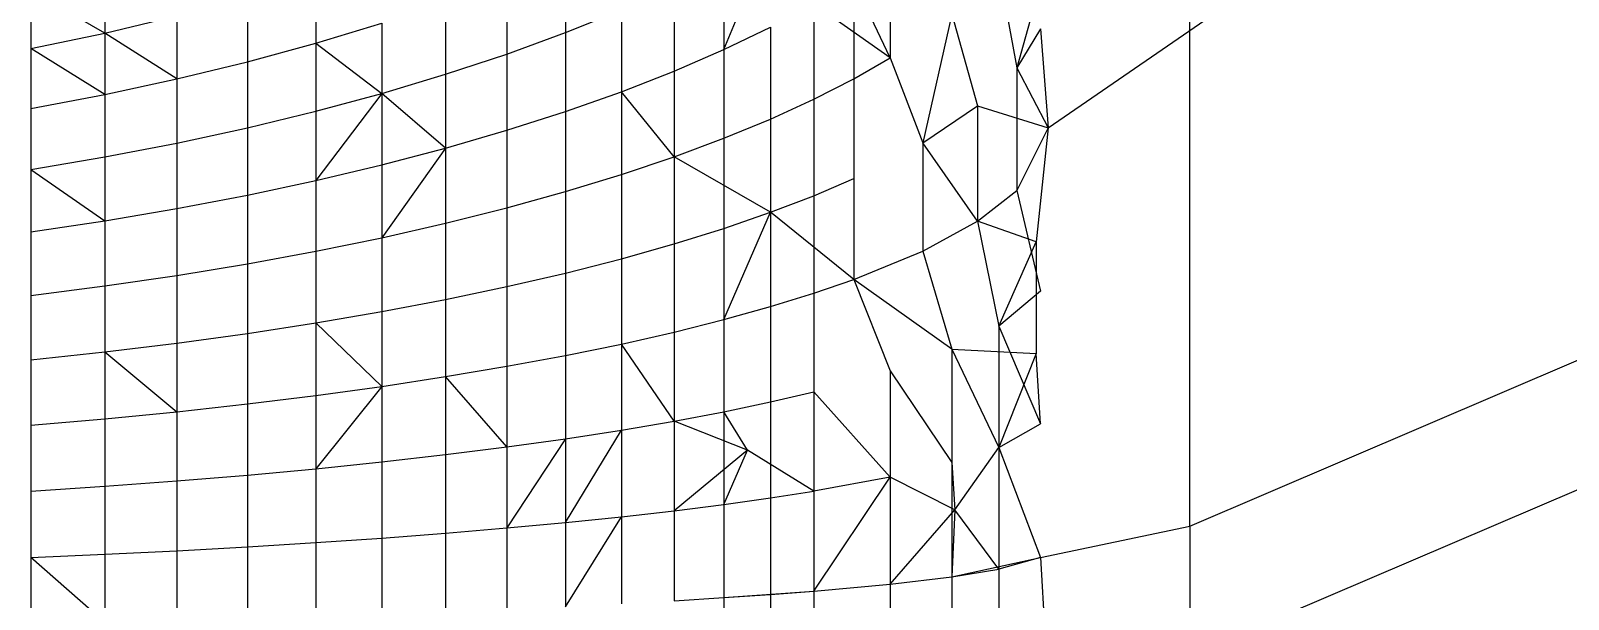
# Model space of a CAD drawing. Header units: inches. Extents: x 17 to 4615, y 5 to 3256.
# Drawn here: x 1650.609 to 1651.542, y 2590.208 to 2590.553 of the extents above; entities that cross this region are included whole.
import ezdxf

# ---------------------------------------------------------------- set-up
doc = ezdxf.new("R2010")
doc.units = ezdxf.units.IN
doc.header["$MEASUREMENT"] = 0

msp = doc.modelspace()

# ---------------------------------------------------------------- linework, layer by layer
for p, q in [((1651.31239, 2590.25224), (1651.31239, 2590.77079)), ((1651.22654, 2590.49372), (1651.54826, 2590.71497)), ((1651.02977, 2590.5412), (1651.05802, 2590.60941)), ((1650.93367, 2590.59821), (1650.93367, 2590.55143)), ((1651.13053, 2590.59784), (1651.13053, 2590.5362)), ((1651.02977, 2590.59406), (1651.02977, 2590.5412)), ((1651.19657, 2590.58979), (1651.20735, 2590.53013)), ((1651.22471, 2590.5922), (1651.20735, 2590.53013)), ((1650.65409, 2590.58725), (1650.65409, 2590.55112)), ((1650.78211, 2590.5853), (1650.78211, 2590.54505)), ((1650.89811, 2590.58374), (1650.89811, 2590.53846)), ((1650.99955, 2590.57926), (1650.99955, 2590.52814)), ((1651.10847, 2590.58307), (1651.10847, 2590.52347)), ((1651.13053, 2590.5362), (1651.10847, 2590.58307)), ((1650.60923, 2590.57703), (1650.60923, 2590.54175)), ((1650.65409, 2590.55112), (1650.60923, 2590.57703)), ((1650.74064, 2590.57294), (1650.74064, 2590.53382)), ((1650.86094, 2590.57004), (1650.86094, 2590.52619)), ((1651.08427, 2590.56867), (1651.08427, 2590.51108)), ((1651.13053, 2590.5362), (1651.08427, 2590.56867)), ((1650.65409, 2590.55112), (1650.69795, 2590.56153)), ((1650.69795, 2590.56153), (1650.69795, 2590.52347)), ((1650.93367, 2590.55143), (1650.96751, 2590.56501)), ((1650.96751, 2590.56501), (1650.96751, 2590.51563)), ((1651.1681, 2590.56254), (1651.15043, 2590.48456)), ((1651.1681, 2590.56254), (1651.18348, 2590.50699)), ((1650.60923, 2590.54175), (1650.65409, 2590.55112)), ((1650.65409, 2590.55112), (1650.65409, 2590.51404)), ((1650.69795, 2590.52347), (1650.65409, 2590.55112)), ((1650.78211, 2590.54505), (1650.82225, 2590.55713)), ((1650.82225, 2590.55713), (1650.82225, 2590.51465)), ((1650.89811, 2590.53846), (1650.93367, 2590.55143)), ((1650.93367, 2590.55143), (1650.93367, 2590.50367)), ((1651.02977, 2590.5412), (1651.05802, 2590.55472)), ((1651.05802, 2590.55472), (1651.05802, 2590.49906)), ((1651.22172, 2590.55372), (1651.20735, 2590.53013)), ((1651.22172, 2590.55372), (1651.22654, 2590.49372)), ((1650.60923, 2590.54175), (1650.60923, 2590.50553)), ((1650.65409, 2590.51404), (1650.60923, 2590.54175)), ((1650.74064, 2590.53382), (1650.78211, 2590.54505)), ((1650.78211, 2590.54505), (1650.78211, 2590.50382)), ((1650.78211, 2590.54505), (1650.82225, 2590.51465)), ((1650.99955, 2590.52814), (1651.02977, 2590.5412)), ((1651.02977, 2590.5412), (1651.02977, 2590.4874)), ((1650.69795, 2590.52347), (1650.74064, 2590.53382)), ((1650.74064, 2590.53382), (1650.74064, 2590.49378)), ((1650.86094, 2590.52619), (1650.89811, 2590.53846)), ((1650.89811, 2590.53846), (1650.89811, 2590.49225)), ((1651.10847, 2590.52347), (1651.13053, 2590.5362)), ((1651.13053, 2590.5362), (1651.15043, 2590.48456)), ((1650.65409, 2590.51404), (1650.69795, 2590.52347)), ((1650.69795, 2590.52347), (1650.69795, 2590.48453)), ((1650.82225, 2590.51465), (1650.86094, 2590.52619)), ((1650.86094, 2590.52619), (1650.86094, 2590.48145)), ((1650.96751, 2590.51563), (1650.99955, 2590.52814)), ((1650.99955, 2590.52814), (1650.99955, 2590.47617)), ((1651.08427, 2590.51108), (1651.10847, 2590.52347)), ((1651.10847, 2590.52347), (1651.10847, 2590.46299)), ((1651.20735, 2590.53013), (1651.20735, 2590.45566)), ((1651.20735, 2590.53013), (1651.22654, 2590.49372)), ((1650.60923, 2590.50553), (1650.65409, 2590.51404)), ((1650.65409, 2590.51404), (1650.65409, 2590.47608)), ((1650.78211, 2590.50382), (1650.82225, 2590.51465)), ((1650.82225, 2590.51465), (1650.78211, 2590.46177)), ((1650.82225, 2590.51465), (1650.82225, 2590.47129)), ((1650.86094, 2590.48145), (1650.82225, 2590.51465)), ((1650.93367, 2590.50367), (1650.96751, 2590.51563)), ((1650.96751, 2590.51563), (1650.96751, 2590.46537)), ((1650.99955, 2590.47617), (1650.96751, 2590.51563)), ((1650.60923, 2590.50553), (1650.60923, 2590.46845)), ((1650.74064, 2590.49378), (1650.78211, 2590.50382)), ((1650.78211, 2590.50382), (1650.78211, 2590.46177)), ((1650.89811, 2590.49225), (1650.93367, 2590.50367)), ((1650.93367, 2590.50367), (1650.93367, 2590.45505)), ((1651.05802, 2590.49906), (1651.08427, 2590.51108)), ((1651.08427, 2590.51108), (1651.08427, 2590.45261)), ((1651.15043, 2590.48456), (1651.18348, 2590.50699)), ((1651.18348, 2590.50699), (1651.18348, 2590.43711)), ((1651.18348, 2590.50699), (1651.22654, 2590.49372)), ((1651.02977, 2590.4874), (1651.05802, 2590.49906)), ((1651.05802, 2590.49906), (1651.05802, 2590.44254)), ((1650.69795, 2590.48453), (1650.74064, 2590.49378)), ((1650.74064, 2590.49378), (1650.74064, 2590.45292)), ((1650.86094, 2590.48145), (1650.89811, 2590.49225)), ((1650.89811, 2590.49225), (1650.89811, 2590.44523)), ((1650.99955, 2590.47617), (1651.02977, 2590.4874)), ((1651.02977, 2590.4874), (1651.02977, 2590.4328)), ((1651.22654, 2590.49372), (1651.20735, 2590.45566)), ((1651.22654, 2590.49372), (1651.21925, 2590.42469)), ((1650.60923, 2590.46845), (1650.65409, 2590.47608)), ((1650.65409, 2590.47608), (1650.69795, 2590.48453)), ((1650.65409, 2590.47608), (1650.65409, 2590.43732)), ((1650.69795, 2590.48453), (1650.69795, 2590.44477)), ((1650.82225, 2590.47129), (1650.86094, 2590.48145)), ((1650.86094, 2590.48145), (1650.82225, 2590.42716)), ((1650.86094, 2590.48145), (1650.86094, 2590.43592)), ((1650.96751, 2590.46537), (1650.99955, 2590.47617)), ((1650.99955, 2590.47617), (1650.99955, 2590.42337)), ((1651.05802, 2590.44254), (1650.99955, 2590.47617)), ((1651.15043, 2590.48456), (1651.15043, 2590.41907)), ((1651.18348, 2590.43711), (1651.15043, 2590.48456)), ((1650.60923, 2590.46845), (1650.60923, 2590.43064)), ((1650.60923, 2590.46845), (1650.65409, 2590.43732)), ((1650.78211, 2590.46177), (1650.82225, 2590.47129)), ((1650.82225, 2590.47129), (1650.82225, 2590.42716)), ((1650.74064, 2590.45292), (1650.78211, 2590.46177)), ((1650.78211, 2590.46177), (1650.78211, 2590.41895)), ((1650.93367, 2590.45505), (1650.96751, 2590.46537)), ((1650.96751, 2590.46537), (1650.96751, 2590.41437)), ((1651.08427, 2590.45261), (1651.10847, 2590.46299)), ((1651.10847, 2590.46299), (1651.10847, 2590.40177)), ((1650.69795, 2590.44477), (1650.74064, 2590.45292)), ((1650.74064, 2590.45292), (1650.74064, 2590.41132)), ((1650.89811, 2590.44523), (1650.93367, 2590.45505)), ((1650.93367, 2590.45505), (1650.93367, 2590.40574)), ((1651.05802, 2590.44254), (1651.08427, 2590.45261)), ((1651.08427, 2590.45261), (1651.08427, 2590.39344)), ((1651.18348, 2590.43711), (1651.20735, 2590.45566)), ((1651.20735, 2590.45566), (1651.22172, 2590.39472)), ((1650.65409, 2590.43732), (1650.69795, 2590.44477)), ((1650.69795, 2590.44477), (1650.69795, 2590.4043)), ((1650.86094, 2590.43592), (1650.89811, 2590.44523)), ((1650.89811, 2590.44523), (1650.89811, 2590.3975)), ((1651.02977, 2590.4328), (1651.05802, 2590.44254)), ((1651.02977, 2590.37751), (1651.05802, 2590.44254)), ((1651.05802, 2590.44254), (1651.05802, 2590.38535)), ((1651.10847, 2590.40177), (1651.05802, 2590.44254)), ((1650.60923, 2590.43064), (1650.65409, 2590.43732)), ((1650.60923, 2590.43064), (1650.60923, 2590.39212)), ((1650.65409, 2590.43732), (1650.65409, 2590.39789)), ((1650.82225, 2590.42716), (1650.86094, 2590.43592)), ((1650.86094, 2590.43592), (1650.86094, 2590.38971)), ((1650.99955, 2590.42337), (1651.02977, 2590.4328)), ((1651.02977, 2590.4328), (1651.02977, 2590.37751)), ((1651.15043, 2590.41907), (1651.18348, 2590.43711)), ((1651.18348, 2590.43711), (1651.19657, 2590.37345)), ((1651.21925, 2590.42469), (1651.18348, 2590.43711)), ((1650.78211, 2590.41895), (1650.82225, 2590.42716)), ((1650.82225, 2590.42716), (1650.82225, 2590.38236)), ((1650.96751, 2590.41437), (1650.99955, 2590.42337)), ((1650.99955, 2590.42337), (1650.99955, 2590.36997)), ((1651.19657, 2590.37345), (1651.21925, 2590.42469)), ((1651.21925, 2590.42469), (1651.21925, 2590.35691)), ((1650.69795, 2590.4043), (1650.74064, 2590.41132)), ((1650.74064, 2590.41132), (1650.78211, 2590.41895)), ((1650.74064, 2590.41132), (1650.74064, 2590.36911)), ((1650.78211, 2590.41895), (1650.78211, 2590.37549)), ((1650.93367, 2590.40574), (1650.96751, 2590.41437)), ((1650.96751, 2590.41437), (1650.96751, 2590.36271)), ((1651.10847, 2590.40177), (1651.15043, 2590.41907)), ((1651.15043, 2590.41907), (1651.1681, 2590.35965)), ((1650.65409, 2590.39789), (1650.69795, 2590.4043)), ((1650.69795, 2590.4043), (1650.69795, 2590.36326)), ((1650.89811, 2590.3975), (1650.93367, 2590.40574)), ((1650.93367, 2590.40574), (1650.93367, 2590.35578)), ((1651.08427, 2590.39344), (1651.10847, 2590.40177)), ((1651.10847, 2590.40177), (1651.13053, 2590.34635)), ((1651.1681, 2590.35965), (1651.10847, 2590.40177)), ((1650.60923, 2590.39212), (1650.65409, 2590.39789)), ((1650.60923, 2590.39212), (1650.60923, 2590.35306)), ((1650.65409, 2590.39789), (1650.65409, 2590.35788)), ((1650.86094, 2590.38971), (1650.89811, 2590.3975)), ((1650.89811, 2590.3975), (1650.89811, 2590.34919)), ((1651.05802, 2590.38535), (1651.08427, 2590.39344)), ((1651.08427, 2590.39344), (1651.08427, 2590.33365)), ((1651.22172, 2590.39472), (1651.19657, 2590.37345)), ((1650.78211, 2590.37549), (1650.82225, 2590.38236)), ((1650.82225, 2590.38236), (1650.86094, 2590.38971)), ((1650.82225, 2590.38236), (1650.82225, 2590.33704)), ((1650.86094, 2590.38971), (1650.86094, 2590.34293)), ((1651.02977, 2590.37751), (1651.05802, 2590.38535)), ((1651.05802, 2590.38535), (1651.05802, 2590.32758)), ((1650.74064, 2590.36911), (1650.78211, 2590.37549)), ((1650.78211, 2590.37549), (1650.78211, 2590.33152)), ((1650.78211, 2590.37549), (1650.82225, 2590.33704)), ((1650.99955, 2590.36997), (1651.02977, 2590.37751)), ((1651.02977, 2590.37751), (1651.02977, 2590.32169)), ((1651.19657, 2590.37345), (1651.19657, 2590.30002)), ((1651.19657, 2590.37345), (1651.22172, 2590.31424)), ((1650.69795, 2590.36326), (1650.74064, 2590.36911)), ((1650.74064, 2590.36911), (1650.74064, 2590.32639)), ((1650.96751, 2590.36271), (1650.99955, 2590.36997)), ((1650.99955, 2590.36997), (1650.99955, 2590.31601)), ((1650.60923, 2590.35306), (1650.65409, 2590.35788)), ((1650.65409, 2590.35788), (1650.69795, 2590.36326)), ((1650.65409, 2590.35788), (1650.65409, 2590.31736)), ((1650.65409, 2590.35788), (1650.69795, 2590.32166)), ((1650.69795, 2590.36326), (1650.69795, 2590.32166)), ((1650.89811, 2590.34919), (1650.93367, 2590.35578)), ((1650.93367, 2590.35578), (1650.96751, 2590.36271)), ((1650.93367, 2590.35578), (1650.93367, 2590.30533)), ((1650.96751, 2590.36271), (1650.96751, 2590.31055)), ((1650.99955, 2590.31601), (1650.96751, 2590.36271)), ((1651.1681, 2590.35965), (1651.1681, 2590.29084)), ((1651.1681, 2590.35965), (1651.19657, 2590.30002)), ((1651.1681, 2590.35965), (1651.21925, 2590.35691)), ((1651.21925, 2590.35691), (1651.19657, 2590.30002)), ((1651.22172, 2590.31424), (1651.21925, 2590.35691)), ((1650.60923, 2590.35306), (1650.60923, 2590.31348)), ((1650.86094, 2590.34293), (1650.89811, 2590.34919)), ((1650.89811, 2590.34919), (1650.89811, 2590.30039)), ((1651.13053, 2590.34635), (1651.13053, 2590.28196)), ((1651.13053, 2590.34635), (1651.1681, 2590.29084)), ((1651.31239, 2590.25224), (1651.54826, 2590.35309)), ((1650.78211, 2590.33152), (1650.82225, 2590.33704)), ((1650.82225, 2590.33704), (1650.78211, 2590.28708)), ((1650.82225, 2590.33704), (1650.86094, 2590.34293)), ((1650.82225, 2590.33704), (1650.82225, 2590.29123)), ((1650.86094, 2590.34293), (1650.86094, 2590.29566)), ((1650.89811, 2590.30039), (1650.86094, 2590.34293)), ((1650.69795, 2590.32166), (1650.74064, 2590.32639)), ((1650.74064, 2590.32639), (1650.78211, 2590.33152)), ((1650.74064, 2590.32639), (1650.74064, 2590.28324)), ((1650.78211, 2590.33152), (1650.78211, 2590.28708)), ((1651.02977, 2590.32169), (1651.05802, 2590.32758)), ((1651.05802, 2590.32758), (1651.08427, 2590.33365)), ((1651.05802, 2590.32758), (1651.05802, 2590.26938)), ((1651.08427, 2590.33365), (1651.08427, 2590.27347)), ((1651.08427, 2590.33365), (1651.13053, 2590.28196)), ((1650.60923, 2590.31348), (1650.65409, 2590.31736)), ((1650.65409, 2590.31736), (1650.69795, 2590.32166)), ((1650.65409, 2590.31736), (1650.65409, 2590.27646)), ((1650.69795, 2590.32166), (1650.69795, 2590.2797)), ((1650.99955, 2590.31601), (1651.02977, 2590.32169)), ((1651.02977, 2590.32169), (1651.02977, 2590.26545)), ((1651.04405, 2590.29841), (1651.02977, 2590.32169)), ((1650.60923, 2590.31348), (1650.60923, 2590.27353)), ((1650.93367, 2590.30533), (1650.96751, 2590.31055)), ((1650.93367, 2590.25455), (1650.96751, 2590.31055)), ((1650.96751, 2590.31055), (1650.99955, 2590.31601)), ((1650.96751, 2590.31055), (1650.96751, 2590.25803)), ((1650.99955, 2590.31601), (1650.99955, 2590.26166)), ((1651.04405, 2590.29841), (1650.99955, 2590.31601)), ((1651.19657, 2590.30002), (1651.22172, 2590.31424)), ((1650.86094, 2590.29566), (1650.89811, 2590.30039)), ((1650.89811, 2590.30039), (1650.93367, 2590.30533)), ((1650.93367, 2590.30533), (1650.89811, 2590.25123)), ((1650.89811, 2590.30039), (1650.89811, 2590.25123)), ((1650.93367, 2590.30533), (1650.93367, 2590.25455)), ((1651.04405, 2590.29841), (1650.99955, 2590.26166)), ((1651.02977, 2590.26545), (1651.04405, 2590.29841)), ((1651.08427, 2590.27347), (1651.04405, 2590.29841)), ((1651.16975, 2590.26227), (1651.19657, 2590.30002)), ((1651.19657, 2590.30002), (1651.19657, 2590.22626)), ((1651.19657, 2590.30002), (1651.22172, 2590.23337)), ((1650.78211, 2590.28708), (1650.82225, 2590.29123)), ((1650.82225, 2590.29123), (1650.86094, 2590.29566)), ((1650.82225, 2590.29123), (1650.82225, 2590.24512)), ((1650.86094, 2590.29566), (1650.86094, 2590.24808)), ((1651.1681, 2590.29084), (1651.1681, 2590.22165)), ((1651.1681, 2590.29084), (1651.16975, 2590.26227)), ((1650.65409, 2590.27646), (1650.69795, 2590.2797)), ((1650.69795, 2590.2797), (1650.74064, 2590.28324)), ((1650.69795, 2590.2797), (1650.69795, 2590.2374)), ((1650.74064, 2590.28324), (1650.78211, 2590.28708)), ((1650.74064, 2590.28324), (1650.74064, 2590.23978)), ((1650.78211, 2590.28708), (1650.78211, 2590.24234)), ((1651.08427, 2590.21296), (1651.13053, 2590.28196)), ((1651.13053, 2590.28196), (1651.08427, 2590.27347)), ((1651.13053, 2590.28196), (1651.13053, 2590.2172)), ((1651.16975, 2590.26227), (1651.13053, 2590.28196)), ((1650.60923, 2590.27353), (1650.65409, 2590.27646)), ((1650.60923, 2590.27353), (1650.60923, 2590.23328)), ((1650.65409, 2590.27646), (1650.65409, 2590.23523)), ((1651.05802, 2590.26938), (1651.08427, 2590.27347)), ((1651.08427, 2590.27347), (1651.08427, 2590.21296)), ((1651.54826, 2590.27456), (1651.31239, 2590.17395)), ((1650.96751, 2590.25803), (1650.99955, 2590.26166)), ((1650.99955, 2590.26166), (1651.02977, 2590.26545)), ((1650.99955, 2590.26166), (1650.99955, 2590.20707)), ((1651.02977, 2590.26545), (1651.05802, 2590.26938)), ((1651.02977, 2590.26545), (1651.02977, 2590.20896)), ((1651.05802, 2590.26938), (1651.05802, 2590.21094)), ((1651.13053, 2590.2172), (1651.16975, 2590.26227)), ((1651.16975, 2590.26227), (1651.1681, 2590.22165)), ((1651.19657, 2590.22626), (1651.16975, 2590.26227)), ((1650.89811, 2590.25123), (1650.93367, 2590.25455)), ((1650.93367, 2590.25455), (1650.96751, 2590.25803)), ((1650.93367, 2590.2035), (1650.96751, 2590.25803)), ((1650.93367, 2590.25455), (1650.93367, 2590.2035)), ((1650.96751, 2590.25803), (1650.96751, 2590.20524)), ((1651.22172, 2590.23337), (1651.31239, 2590.25224)), ((1651.31239, 2590.25224), (1651.31239, 2590.17395)), ((1650.74064, 2590.23978), (1650.78211, 2590.24234)), ((1650.78211, 2590.24234), (1650.82225, 2590.24512)), ((1650.78211, 2590.24234), (1650.78211, 2590.19739)), ((1650.82225, 2590.24512), (1650.86094, 2590.24808)), ((1650.82225, 2590.24512), (1650.82225, 2590.19877)), ((1650.86094, 2590.24808), (1650.89811, 2590.25123)), ((1650.86094, 2590.24808), (1650.86094, 2590.20026)), ((1650.89811, 2590.25123), (1650.89811, 2590.20182)), ((1650.60923, 2590.23328), (1650.65409, 2590.23523)), ((1650.60923, 2590.23328), (1650.60923, 2590.19285)), ((1650.65409, 2590.19382), (1650.60923, 2590.23328)), ((1650.65409, 2590.23523), (1650.69795, 2590.2374)), ((1650.65409, 2590.23523), (1650.65409, 2590.19382)), ((1650.69795, 2590.2374), (1650.74064, 2590.23978)), ((1650.69795, 2590.2374), (1650.69795, 2590.19492)), ((1650.74064, 2590.23978), (1650.74064, 2590.19611)), ((1651.1681, 2590.22165), (1651.22172, 2590.23337)), ((1651.22172, 2590.23337), (1651.19657, 2590.22626)), ((1651.22172, 2590.23337), (1651.22654, 2590.15232)), ((1651.1681, 2590.22165), (1651.19657, 2590.22626)), ((1651.19657, 2590.22626), (1651.19657, 2590.15232)), ((1651.08427, 2590.21296), (1651.13053, 2590.2172)), ((1651.13053, 2590.2172), (1651.1681, 2590.22165)), ((1651.13053, 2590.2172), (1651.13053, 2590.15232)), ((1651.1681, 2590.22165), (1651.1681, 2590.15232)), ((1650.99955, 2590.20707), (1651.02977, 2590.20896)), ((1651.02977, 2590.20896), (1651.08427, 2590.21296)), ((1651.02977, 2590.20896), (1651.05802, 2590.21094)), ((1651.02977, 2590.20896), (1651.02977, 2590.15232)), ((1651.05802, 2590.21094), (1651.08427, 2590.21296)), ((1651.05802, 2590.21094), (1651.05802, 2590.15232)), ((1651.08427, 2590.21296), (1651.08427, 2590.15232))]:
    msp.add_line(p, q)

doc.saveas('drawing.dxf')
